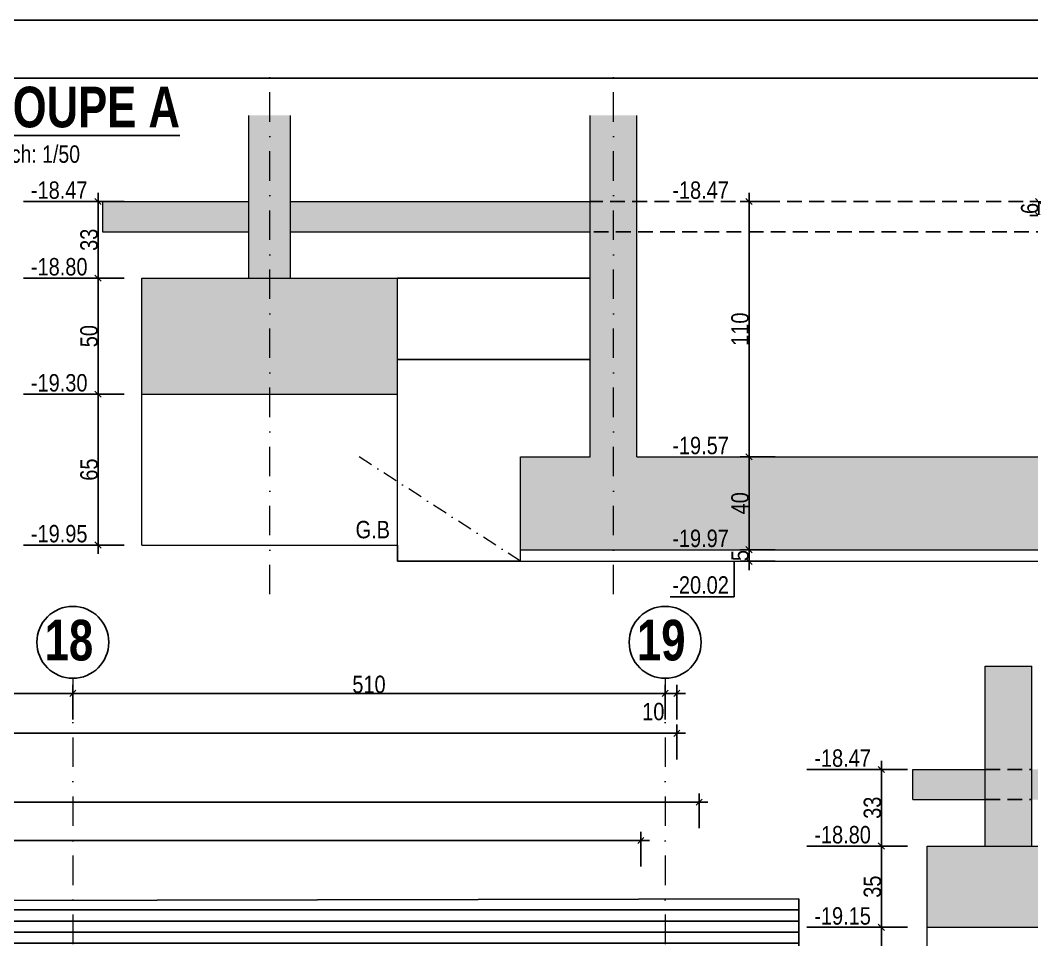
# Model space of a CAD drawing. Header units: centimetres. Extents: x -14085 to 643619, y -47998 to 35592.
# Drawn here: x 56738 to 57609, y 5491 to 6283 of the extents above; entities that cross this region are included whole.
import ezdxf
from ezdxf.enums import TextEntityAlignment as Align

# ---------------------------------------------------------------- set-up
doc = ezdxf.new("R2010")
doc.units = ezdxf.units.CM
doc.header["$PDMODE"] = 1
doc.header["$PDSIZE"] = -2
doc.linetypes.add('CACHEX2', pattern=[19.05, 12.7, -6.35])
doc.linetypes.add('TIRETPTX2', pattern=[50.8, 25.4, -12.7, 0, -12.7])
for name, color, linetype in [('01_cote_gen', 4, 'Continuous'), ('01_linteaux', 2, 'Continuous'), ('01_poch_BN', 9, 'Continuous'), ('01_poch_murs', 253, 'Continuous'), ('01_texte', 230, 'Continuous'), ('AA_COTES', 2, 'Continuous')]:
    doc.layers.add(name, color=color, linetype=linetype)
doc.layers.add('01_murs_coup', color=5, linetype='Continuous', lineweight=60)
doc.layers.add('01_tram_axes', color=2, linetype='TIRETPTX2', lineweight=9)
doc.styles.add('Arial Narrow', font='ARIALN.TTF')
doc.styles.add('impact', font='impact.ttf')
doc.styles.add('MATTE_TXT', font='arial.ttf')
doc.styles.add('STYLE2', font='ARIALN.TTF')
doc.dimstyles.new('JB25', dxfattribs={"dimscale": 0.1, "dimtxt": 150, "dimasz": 15, "dimexe": 0.1, "dimexo": 0.1, "dimgap": 0.09, "dimtad": 1, "dimdec": 1, "dimlfac": 0.5, "dimdsep": 46, "dimtxsty": 'STYLE2', "dimblk1": 'BOND_G', "dimblk2": 'BOND_D', "dimsah": 1, "dimcen": 1.5, "dimdle": 0.01, "dimse1": 1, "dimse2": 1, "dimclrd": 4, "dimclre": 2, "dimclrt": 6, "dimazin": 2, "dimtfac": 2.333333, "dimtdec": 1, "dimtix": 1, "dimtmove": 2, "dimatfit": 3, "dimldrblk": 'BOND_G', "dimfxl": 1, "dimtolj": 1, "dimtzin": 0, "dimarcsym": 0})
doc.dimstyles.new('JB50', dxfattribs={"dimscale": 0.1, "dimtxt": 150, "dimasz": 15, "dimexe": 0.1, "dimexo": 0.1, "dimgap": 0.09, "dimtad": 1, "dimdec": 1, "dimdsep": 46, "dimtxsty": 'STYLE2', "dimblk1": 'BOND_G', "dimblk2": 'BOND_D', "dimsah": 1, "dimcen": 1.5, "dimdle": 0.01, "dimse1": 1, "dimse2": 1, "dimclrd": 4, "dimclre": 2, "dimclrt": 6, "dimazin": 2, "dimtfac": 2.333333, "dimtdec": 1, "dimtix": 1, "dimtmove": 2, "dimatfit": 3, "dimldrblk": 'BOND_G', "dimfxl": 1, "dimtolj": 1, "dimtzin": 0, "dimarcsym": 0})

# ---------------------------------------------------------------- blocks, each defined once
blk = doc.blocks.new('BOND_G')
at = {"layer": 'AA_COTES', "color": 0}
for p, q in [((0, -5), (0, 15)), ((5, 0), (-5, 0)), ((1.77, 1.77), (-1.77, -1.77))]:
    blk.add_line(p, q, dxfattribs=at)
blk = doc.blocks.new('BOND_D')
at = {"layer": 'AA_COTES', "color": 0}
for p, q in [((5, 0), (-5, 0)), ((-1.77, -1.77), (1.77, 1.77)), ((0, 5), (0, -15))]:
    blk.add_line(p, q, dxfattribs=at)
blk = doc.blocks.new('*D1485')
at = {"layer": '01_cote_gen', "color": 4, "lineweight": -2, "transparency": 16777216}
blk.add_line((56184.27, 5703.03), (56781.33, 5703.03), dxfattribs=at)
at = {"layer": 'Defpoints', "color": 0, "lineweight": 0, "transparency": 16777216}
for p in [(56782.83, 5703.03), (56182.77, 5605.44), (56782.83, 5605.44)]:
    blk.add_point(p, dxfattribs=at)
at = {"layer": '01_cote_gen', "color": 4, "lineweight": -2, "transparency": 16777216, "xscale": 1.5, "yscale": 1.5, "zscale": 1.5, "rotation": 180}
blk.add_blockref('BOND_G', (56182.77, 5703.03), dxfattribs=at)
at = {"layer": '01_cote_gen', "color": 4, "lineweight": -2, "transparency": 16777216, "xscale": 1.5, "yscale": 1.5, "zscale": 1.5}
blk.add_blockref('BOND_D', (56782.83, 5703.03), dxfattribs=at)
at = {"layer": '01_cote_gen', "color": 6, "transparency": 16777216, "insert": (56482.8, 5710.7), "char_height": 15, "attachment_point": 5, "style": 'STYLE2'}
blk.add_mtext('\\A1;600.1', dxfattribs=at)
blk = doc.blocks.new('*D1486')
at = {"layer": '01_cote_gen', "color": 4, "lineweight": -2, "transparency": 16777216}
blk.add_line((56784.33, 5703.03), (57291.33, 5703.03), dxfattribs=at)
at = {"layer": 'Defpoints', "color": 0, "lineweight": 0, "transparency": 16777216}
for p in [(57292.83, 5703.03), (56782.83, 5593.55), (57292.83, 5593.55)]:
    blk.add_point(p, dxfattribs=at)
at = {"layer": '01_cote_gen', "color": 4, "lineweight": -2, "transparency": 16777216, "xscale": 1.5, "yscale": 1.5, "zscale": 1.5, "rotation": 180}
blk.add_blockref('BOND_G', (56782.83, 5703.03), dxfattribs=at)
at = {"layer": '01_cote_gen', "color": 4, "lineweight": -2, "transparency": 16777216, "xscale": 1.5, "yscale": 1.5, "zscale": 1.5}
blk.add_blockref('BOND_D', (57292.83, 5703.03), dxfattribs=at)
at = {"layer": '01_cote_gen', "color": 6, "transparency": 16777216, "insert": (57037.83, 5710.7), "char_height": 15, "attachment_point": 5, "style": 'STYLE2'}
blk.add_mtext('\\A1;510', dxfattribs=at)
blk = doc.blocks.new('*D1489')
at = {"layer": '01_cote_gen', "color": 4, "lineweight": -2, "transparency": 16777216}
blk.add_line((55156.36, 5668.62), (57301.33, 5668.62), dxfattribs=at)
at = {"layer": 'Defpoints', "color": 0, "lineweight": 0, "transparency": 16777216}
for p in [(57302.83, 5668.62), (55154.86, 5479.56), (57302.83, 5460.91)]:
    blk.add_point(p, dxfattribs=at)
at = {"layer": '01_cote_gen', "color": 4, "lineweight": -2, "transparency": 16777216, "xscale": 1.5, "yscale": 1.5, "zscale": 1.5, "rotation": 180}
blk.add_blockref('BOND_G', (55154.86, 5668.62), dxfattribs=at)
at = {"layer": '01_cote_gen', "color": 4, "lineweight": -2, "transparency": 16777216, "xscale": 1.5, "yscale": 1.5, "zscale": 1.5}
blk.add_blockref('BOND_D', (57302.83, 5668.62), dxfattribs=at)
at = {"layer": '01_cote_gen', "color": 6, "lineweight": 0, "transparency": 16777216, "insert": (56228.84, 5676.29), "char_height": 15, "attachment_point": 5, "style": 'STYLE2'}
blk.add_mtext('\\A1;2148', dxfattribs=at)
blk = doc.blocks.new('*D1473')
at = {"layer": '01_cote_gen', "color": 4, "lineweight": -2, "transparency": 16777216}
blk.add_line((57294.33, 5703.03), (57301.33, 5703.03), dxfattribs=at)
at = {"layer": 'Defpoints', "color": 0, "lineweight": 0, "transparency": 16777216}
for p in [(57302.83, 5703.03), (57292.83, 5680.53), (57302.83, 5676.12)]:
    blk.add_point(p, dxfattribs=at)
at = {"layer": '01_cote_gen', "color": 4, "lineweight": -2, "transparency": 16777216, "xscale": 1.5, "yscale": 1.5, "zscale": 1.5, "rotation": 180}
blk.add_blockref('BOND_G', (57292.83, 5703.03), dxfattribs=at)
at = {"layer": '01_cote_gen', "color": 4, "lineweight": -2, "transparency": 16777216, "xscale": 1.5, "yscale": 1.5, "zscale": 1.5}
blk.add_blockref('BOND_D', (57302.83, 5703.03), dxfattribs=at)
at = {"layer": '01_cote_gen', "color": 6, "lineweight": 0, "transparency": 16777216, "insert": (57282.63, 5687.27), "char_height": 15, "attachment_point": 5, "style": 'STYLE2'}
blk.add_mtext('\\A1;10', dxfattribs=at)
blk = doc.blocks.new('*D1521')
at = {"layer": '01_cote_gen', "color": 4, "lineweight": -2, "transparency": 16777216}
blk.add_line((55863.67, 5609.29), (57320.63, 5609.29), dxfattribs=at)
at = {"layer": 'Defpoints', "color": 0, "lineweight": 0, "transparency": 16777216}
for p in [(55862.17, 5617.68), (57322.13, 5609.29), (57322.13, 5440.66)]:
    blk.add_point(p, dxfattribs=at)
at = {"layer": '01_cote_gen', "color": 4, "lineweight": -2, "transparency": 16777216, "xscale": 1.5, "yscale": 1.5, "zscale": 1.5, "rotation": 180}
blk.add_blockref('BOND_G', (55862.17, 5609.29), dxfattribs=at)
at = {"layer": '01_cote_gen', "color": 4, "lineweight": -2, "transparency": 16777216, "xscale": 1.5, "yscale": 1.5, "zscale": 1.5}
blk.add_blockref('BOND_D', (57322.13, 5609.29), dxfattribs=at)
at = {"layer": '01_cote_gen', "color": 6, "transparency": 16777216, "insert": (56592.15, 5616.96), "char_height": 15, "attachment_point": 5, "style": 'STYLE2'}
blk.add_mtext('\\A1;1460', dxfattribs=at)
blk = doc.blocks.new('*D1522')
at = {"layer": '01_cote_gen', "color": 4, "lineweight": -2, "transparency": 16777216}
blk.add_line((55863.67, 5576.27), (57270.33, 5576.27), dxfattribs=at)
at = {"layer": 'Defpoints', "color": 0, "lineweight": 0, "transparency": 16777216}
for p in [(55862.17, 5586.79), (57271.83, 5576.27), (57271.83, 5440.65)]:
    blk.add_point(p, dxfattribs=at)
at = {"layer": '01_cote_gen', "color": 4, "lineweight": -2, "transparency": 16777216, "xscale": 1.5, "yscale": 1.5, "zscale": 1.5, "rotation": 180}
blk.add_blockref('BOND_G', (55862.17, 5576.27), dxfattribs=at)
at = {"layer": '01_cote_gen', "color": 4, "lineweight": -2, "transparency": 16777216, "xscale": 1.5, "yscale": 1.5, "zscale": 1.5}
blk.add_blockref('BOND_D', (57271.83, 5576.27), dxfattribs=at)
at = {"layer": '01_cote_gen', "color": 6, "transparency": 16777216, "insert": (56567, 5583.94), "char_height": 15, "attachment_point": 5, "style": 'STYLE2'}
blk.add_mtext('\\A1;1409.7', dxfattribs=at)
blk = doc.blocks.new('*D1800')
at = {"layer": '01_cote_gen', "color": 4, "lineweight": -2, "ltscale": 0.2, "transparency": 16777216}
blk.add_line((56804.51, 5832.34), (56804.51, 5959.3), dxfattribs=at)
at = {"layer": 'Defpoints', "color": 0, "lineweight": 0, "ltscale": 0.2, "transparency": 16777216}
for p in [(56804.51, 5960.8), (56827.01, 5960.8), (56827.01, 5830.84)]:
    blk.add_point(p, dxfattribs=at)
at = {"layer": '01_cote_gen', "color": 4, "lineweight": -2, "ltscale": 0.2, "transparency": 16777216, "xscale": 1.5, "yscale": 1.5, "zscale": 1.5}
for name, p, rotation in [('BOND_D', (56804.51, 5960.8), 90), ('BOND_G', (56804.51, 5830.84), 270)]:
    blk.add_blockref(name, p, dxfattribs=dict(at, rotation=rotation))
at = {"layer": '01_cote_gen', "color": 6, "lineweight": 0, "ltscale": 0.2, "transparency": 16777216, "insert": (56796.85, 5895.82), "char_height": 15, "attachment_point": 5, "rotation": 90, "style": 'STYLE2'}
blk.add_mtext('\\A1;65', dxfattribs=at)
blk = doc.blocks.new('*D1801')
at = {"layer": '01_cote_gen', "color": 4, "lineweight": -2, "ltscale": 0.2, "transparency": 16777216}
blk.add_line((56804.51, 5962.3), (56804.51, 6059.3), dxfattribs=at)
at = {"layer": 'Defpoints', "color": 0, "lineweight": 0, "ltscale": 0.2, "transparency": 16777216}
for p in [(56804.51, 6060.8), (56827.01, 6060.8), (56827.01, 5960.8)]:
    blk.add_point(p, dxfattribs=at)
at = {"layer": '01_cote_gen', "color": 4, "lineweight": -2, "ltscale": 0.2, "transparency": 16777216, "xscale": 1.5, "yscale": 1.5, "zscale": 1.5}
for name, p, rotation in [('BOND_D', (56804.51, 6060.8), 90), ('BOND_G', (56804.51, 5960.8), 270)]:
    blk.add_blockref(name, p, dxfattribs=dict(at, rotation=rotation))
at = {"layer": '01_cote_gen', "color": 6, "lineweight": 0, "ltscale": 0.2, "transparency": 16777216, "insert": (56796.85, 6010.8), "char_height": 15, "attachment_point": 5, "rotation": 90, "style": 'STYLE2'}
blk.add_mtext('\\A1;50', dxfattribs=at)
blk = doc.blocks.new('*D1802')
at = {"layer": '01_cote_gen', "color": 4, "lineweight": -2, "ltscale": 0.2, "transparency": 16777216}
blk.add_line((56804.51, 6062.3), (56804.51, 6125.3), dxfattribs=at)
at = {"layer": 'Defpoints', "color": 0, "lineweight": 0, "ltscale": 0.2, "transparency": 16777216}
for p in [(56804.51, 6126.8), (56857.88, 6126.8), (56827.01, 6060.8)]:
    blk.add_point(p, dxfattribs=at)
at = {"layer": '01_cote_gen', "color": 4, "lineweight": -2, "ltscale": 0.2, "transparency": 16777216, "xscale": 1.5, "yscale": 1.5, "zscale": 1.5}
for name, p, rotation in [('BOND_D', (56804.51, 6126.8), 90), ('BOND_G', (56804.51, 6060.8), 270)]:
    blk.add_blockref(name, p, dxfattribs=dict(at, rotation=rotation))
at = {"layer": '01_cote_gen', "color": 6, "lineweight": 0, "ltscale": 0.2, "transparency": 16777216, "insert": (56796.85, 6093.8), "char_height": 15, "attachment_point": 5, "rotation": 90, "style": 'STYLE2'}
blk.add_mtext('\\A1;33', dxfattribs=at)
blk = doc.blocks.new('*D1803')
at = {"layer": '01_cote_gen', "color": 4, "lineweight": -2, "ltscale": 0.2, "transparency": 16777216}
blk.add_line((57614.47, 6116.3), (57614.47, 6125.3), dxfattribs=at)
at = {"layer": 'Defpoints', "color": 0, "lineweight": 0, "ltscale": 0.2, "transparency": 16777216}
for p in [(57614.47, 6126.8), (57652.41, 6126.8), (57680.37, 6114.8)]:
    blk.add_point(p, dxfattribs=at)
at = {"layer": '01_cote_gen', "color": 4, "lineweight": -2, "ltscale": 0.2, "transparency": 16777216, "xscale": 1.5, "yscale": 1.5, "zscale": 1.5}
for name, p, rotation in [('BOND_D', (57614.47, 6126.8), 90), ('BOND_G', (57614.47, 6114.8), 270)]:
    blk.add_blockref(name, p, dxfattribs=dict(at, rotation=rotation))
at = {"layer": '01_cote_gen', "color": 6, "lineweight": 0, "ltscale": 0.2, "transparency": 16777216, "insert": (57606.8, 6120.8), "char_height": 15, "attachment_point": 5, "rotation": 90, "style": 'STYLE2'}
blk.add_mtext('\\A1;6', dxfattribs=at)
blk = doc.blocks.new('*D1805')
at = {"layer": '01_cote_gen', "color": 4, "lineweight": -2, "ltscale": 0.2, "transparency": 16777216}
blk.add_line((57365.04, 5818.3), (57365.04, 5825.3), dxfattribs=at)
at = {"layer": 'Defpoints', "color": 0, "lineweight": 0, "ltscale": 0.2, "transparency": 16777216}
for p in [(57365.04, 5826.8), (57407.62, 5826.8), (57407.62, 5816.8)]:
    blk.add_point(p, dxfattribs=at)
at = {"layer": '01_cote_gen', "color": 4, "lineweight": -2, "ltscale": 0.2, "transparency": 16777216, "xscale": 1.5, "yscale": 1.5, "zscale": 1.5}
for name, p, rotation in [('BOND_D', (57365.04, 5826.8), 90), ('BOND_G', (57365.04, 5816.8), 270)]:
    blk.add_blockref(name, p, dxfattribs=dict(at, rotation=rotation))
at = {"layer": '01_cote_gen', "color": 6, "lineweight": 0, "ltscale": 0.2, "transparency": 16777216, "insert": (57357.4, 5821.8), "char_height": 15, "attachment_point": 5, "rotation": 90, "style": 'STYLE2'}
blk.add_mtext('\\A1;5', dxfattribs=at)
blk = doc.blocks.new('*D1806')
at = {"layer": '01_cote_gen', "color": 4, "lineweight": -2, "ltscale": 0.2, "transparency": 16777216}
blk.add_line((57365.04, 5828.3), (57365.04, 5905.3), dxfattribs=at)
at = {"layer": 'Defpoints', "color": 0, "lineweight": 0, "ltscale": 0.2, "transparency": 16777216}
for p in [(57191.44, 5906.8), (57365.04, 5906.8), (57387.54, 5826.8)]:
    blk.add_point(p, dxfattribs=at)
at = {"layer": '01_cote_gen', "color": 4, "lineweight": -2, "ltscale": 0.2, "transparency": 16777216, "xscale": 1.5, "yscale": 1.5, "zscale": 1.5}
for name, p, rotation in [('BOND_D', (57365.04, 5906.8), 90), ('BOND_G', (57365.04, 5826.8), 270)]:
    blk.add_blockref(name, p, dxfattribs=dict(at, rotation=rotation))
at = {"layer": '01_cote_gen', "color": 6, "lineweight": 0, "ltscale": 0.2, "transparency": 16777216, "insert": (57357.37, 5866.8), "char_height": 15, "attachment_point": 5, "rotation": 90, "style": 'STYLE2'}
blk.add_mtext('\\A1;40', dxfattribs=at)
blk = doc.blocks.new('*D1807')
at = {"layer": '01_cote_gen', "color": 4, "lineweight": -2, "ltscale": 0.2, "transparency": 16777216}
blk.add_line((57365.04, 5908.3), (57365.04, 6125.3), dxfattribs=at)
at = {"layer": 'Defpoints', "color": 0, "lineweight": 0, "ltscale": 0.2, "transparency": 16777216}
for p in [(57365.04, 6126.8), (57453.37, 6126.8), (57453.37, 5906.8)]:
    blk.add_point(p, dxfattribs=at)
at = {"layer": '01_cote_gen', "color": 4, "lineweight": -2, "ltscale": 0.2, "transparency": 16777216, "xscale": 1.5, "yscale": 1.5, "zscale": 1.5}
for name, p, rotation in [('BOND_D', (57365.04, 6126.8), 90), ('BOND_G', (57365.04, 5906.8), 270)]:
    blk.add_blockref(name, p, dxfattribs=dict(at, rotation=rotation))
at = {"layer": '01_cote_gen', "color": 6, "lineweight": 0, "ltscale": 0.2, "transparency": 16777216, "insert": (57357.37, 6016.8), "char_height": 15, "attachment_point": 5, "rotation": 90, "style": 'STYLE2'}
blk.add_mtext('\\A1;110', dxfattribs=at)
blk = doc.blocks.new('*D1988')
at = {"layer": '01_cote_gen', "color": 4, "lineweight": -2, "ltscale": 0.2, "transparency": 16777216}
blk.add_line((57479.03, 5329), (57479.03, 5500), dxfattribs=at)
at = {"layer": 'Defpoints', "color": 0, "lineweight": 0, "ltscale": 0.2, "transparency": 16777216}
for p in [(57479.03, 5501.5), (57585.5, 5501.5), (57585.5, 5327.5)]:
    blk.add_point(p, dxfattribs=at)
at = {"layer": '01_cote_gen', "color": 4, "lineweight": -2, "ltscale": 0.2, "transparency": 16777216, "xscale": 1.5, "yscale": 1.5, "zscale": 1.5}
for name, p, rotation in [('BOND_D', (57479.03, 5501.5), 90), ('BOND_G', (57479.03, 5327.5), 270)]:
    blk.add_blockref(name, p, dxfattribs=dict(at, rotation=rotation))
at = {"layer": '01_cote_gen', "color": 6, "lineweight": 0, "ltscale": 0.2, "transparency": 16777216, "insert": (57471.36, 5414.5), "char_height": 15, "attachment_point": 5, "rotation": 90, "style": 'STYLE2'}
blk.add_mtext('\\A1;87', dxfattribs=at)
blk = doc.blocks.new('*D1989')
at = {"layer": '01_cote_gen', "color": 4, "lineweight": -2, "ltscale": 0.2, "transparency": 16777216}
blk.add_line((57479.03, 5503), (57479.03, 5570), dxfattribs=at)
at = {"layer": 'Defpoints', "color": 0, "lineweight": 0, "ltscale": 0.2, "transparency": 16777216}
for p in [(57479.03, 5571.5), (57585.5, 5571.5), (57585.5, 5501.5)]:
    blk.add_point(p, dxfattribs=at)
at = {"layer": '01_cote_gen', "color": 4, "lineweight": -2, "ltscale": 0.2, "transparency": 16777216, "xscale": 1.5, "yscale": 1.5, "zscale": 1.5}
for name, p, rotation in [('BOND_D', (57479.03, 5571.5), 90), ('BOND_G', (57479.03, 5501.5), 270)]:
    blk.add_blockref(name, p, dxfattribs=dict(at, rotation=rotation))
at = {"layer": '01_cote_gen', "color": 6, "lineweight": 0, "ltscale": 0.2, "transparency": 16777216, "insert": (57471.36, 5536.5), "char_height": 15, "attachment_point": 5, "rotation": 90, "style": 'STYLE2'}
blk.add_mtext('\\A1;35', dxfattribs=at)
blk = doc.blocks.new('*D1990')
at = {"layer": '01_cote_gen', "color": 4, "lineweight": -2, "ltscale": 0.2, "transparency": 16777216}
blk.add_line((57479.03, 5573), (57479.03, 5636), dxfattribs=at)
at = {"layer": 'Defpoints', "color": 0, "lineweight": 0, "ltscale": 0.2, "transparency": 16777216}
for p in [(57479.03, 5637.5), (57585.5, 5637.5), (57585.5, 5571.5)]:
    blk.add_point(p, dxfattribs=at)
at = {"layer": '01_cote_gen', "color": 4, "lineweight": -2, "ltscale": 0.2, "transparency": 16777216, "xscale": 1.5, "yscale": 1.5, "zscale": 1.5}
for name, p, rotation in [('BOND_D', (57479.03, 5637.5), 90), ('BOND_G', (57479.03, 5571.5), 270)]:
    blk.add_blockref(name, p, dxfattribs=dict(at, rotation=rotation))
at = {"layer": '01_cote_gen', "color": 6, "lineweight": 0, "ltscale": 0.2, "transparency": 16777216, "insert": (57471.36, 5604.5), "char_height": 15, "attachment_point": 5, "rotation": 90, "style": 'STYLE2'}
blk.add_mtext('\\A1;33', dxfattribs=at)

msp = doc.modelspace()

# ---------------------------------------------------------------- hatches: boundary and pattern name
at = {"layer": '01_poch_BN', "lineweight": 0, "ltscale": 0.2}
h = msp.add_hatch(color=256, dxfattribs=at)
h.dxf.hatch_style = 1
h.paths.add_polyline_path([(56934.37, 6126.8), (56808.32, 6126.8), (56808.32, 6100.8), (56934.37, 6100.8)])
h.paths.add_polyline_path([(56952.37, 6060.8), (56842.37, 6060.8), (56842.37, 5960.8), (56952.37, 5960.8)])
h.paths.add_polyline_path([(57062.37, 6060.8), (56952.37, 6060.8), (56952.37, 5960.8), (57062.37, 5960.8)])
h.paths.add_polyline_path([(57228.37, 6126.8), (56970.37, 6126.8), (56970.37, 6100.8), (57228.37, 6100.8)])
h.paths.add_polyline_path([(58062.42, 6200.98), (58022.42, 6200.98), (58022.42, 6060.8), (58062.42, 6060.8)])
h.paths.add_polyline_path([(58092.42, 6060.8), (57992.42, 6060.8), (57992.42, 6000.8), (58092.42, 6000.8)])
h.paths.add_polyline_path([(58454.37, 6060.8), (58402.37, 6060.8), (58402.37, 5990.8), (58454.37, 5990.8)])
h.paths.add_polyline_path([(58454.37, 6200.98), (58430.37, 6200.98), (58430.37, 6060.8), (58454.37, 6060.8)])
h.paths.add_polyline_path([(58470.37, 6200.98), (58454.37, 6200.98), (58454.37, 6060.8), (58470.37, 6060.8)])
h.paths.add_polyline_path([(58490.37, 6200.98), (58474.37, 6200.98), (58474.37, 6060.8), (58490.37, 6060.8)])
h.paths.add_polyline_path([(58514.37, 6200.98), (58490.37, 6200.98), (58490.37, 6060.8), (58514.37, 6060.8)])
h.paths.add_polyline_path([(58542.37, 6060.8), (58490.37, 6060.8), (58490.37, 5990.8), (58542.37, 5990.8)])
h.paths.add_polyline_path([(58490.37, 6060.8), (58474.37, 6060.8), (58454.37, 6060.8), (58454.37, 5990.8), (58490.37, 5990.8)])
h = msp.add_hatch(color=256, dxfattribs=at)
h.dxf.hatch_style = 1
h.paths.add_polyline_path([(56952.37, 6200.98), (56934.37, 6200.98), (56934.37, 6060.8), (56952.37, 6060.8)])
h.paths.add_polyline_path([(56970.37, 6200.98), (56952.37, 6200.98), (56952.37, 6060.8), (56970.37, 6060.8)])
h.paths.add_polyline_path([(57248.37, 6200.98), (57228.37, 6200.98), (57228.37, 5906.8), (57168.37, 5906.8), (57168.37, 5826.8), (57248.37, 5826.8)])
h.paths.add_polyline_path([(57268.37, 6200.98), (57248.37, 6200.98), (57248.37, 5826.8), (57738.37, 5826.8), (57738.37, 5906.8), (57720.37, 5906.8), (57720.37, 6100.8), (58022.42, 6100.8), (58022.42, 6126.8), (57696.37, 6126.8), (57696.37, 6114.8), (57680.37, 6114.8), (57680.37, 5906.8), (57268.37, 5906.8)])
h.paths.add_polyline_path([(58430.37, 6126.8), (58062.42, 6126.8), (58062.42, 6100.8), (58430.37, 6100.8)])
h.paths.add_polyline_path([(58646.62, 6126.8), (58514.37, 6126.8), (58514.37, 6100.8), (58646.62, 6100.8)])
h = msp.add_hatch(color=256, dxfattribs=at)
h.dxf.hatch_style = 1
h.paths.add_polyline_path([(57608.5, 5726.5), (57568.5, 5726.5), (57568.5, 5637.5), (57608.5, 5637.5)])
h.paths.add_polyline_path([(57608.5, 5637.5), (57568.5, 5637.5), (57568.5, 5611.5), (57608.5, 5611.5)])
h.paths.add_polyline_path([(57608.5, 5611.5), (57568.5, 5611.5), (57568.5, 5571.5), (57608.5, 5571.5)])
h.paths.add_polyline_path([(57686.5, 5637.5), (57608.5, 5637.5), (57608.5, 5611.5), (57686.5, 5611.5)])
h.paths.add_polyline_path([(57568.5, 5637.5), (57506, 5637.5), (57506, 5611.5), (57568.5, 5611.5)])
h.paths.add_polyline_path([(57658.5, 5571.5), (57518.5, 5571.5), (57518.5, 5501.5), (57658.5, 5501.5)])
h.paths.add_polyline_path([(58126.5, 5571.5), (58026.5, 5571.5), (58026.5, 5511.5), (58126.5, 5511.5)])
h.paths.add_polyline_path([(58096.5, 5611.5), (58056.5, 5611.5), (58056.5, 5571.5), (58096.5, 5571.5)])
h.paths.add_polyline_path([(58096.5, 5637.5), (58056.5, 5637.5), (58056.5, 5611.5), (58096.5, 5611.5)])
h.paths.add_polyline_path([(58096.5, 5726.5), (58056.5, 5726.5), (58056.5, 5637.5), (58096.5, 5637.5)])
h.paths.add_polyline_path([(58226.5, 5571.5), (58176.5, 5571.5), (58176.5, 5501.5), (58226.5, 5501.5)])
h.paths.add_polyline_path([(58316.5, 5571.5), (58226.5, 5571.5), (58226.5, 5501.5), (58316.5, 5501.5)])
h.paths.add_polyline_path([(58356.5, 5629.5), (58348.5, 5629.5), (58348.5, 5637.5), (58316.5, 5637.5), (58316.5, 5611.5), (58356.5, 5611.5)])
h.paths.add_polyline_path([(58316.5, 5637.5), (58276.5, 5637.5), (58276.5, 5611.5), (58316.5, 5611.5)])
h.paths.add_polyline_path([(58276.5, 5637.5), (58272.5, 5637.5), (58272.5, 5611.5), (58276.5, 5611.5)])
h.paths.add_polyline_path([(58272.5, 5637.5), (58267.5, 5637.5), (58267.5, 5611.5), (58272.5, 5611.5)])
h.paths.add_polyline_path([(58267.5, 5637.5), (58262.5, 5637.5), (58262.5, 5611.5), (58267.5, 5611.5)])
h.paths.add_polyline_path([(58262.5, 5637.5), (58096.5, 5637.5), (58096.5, 5611.5), (58262.5, 5611.5)])
h.paths.add_polyline_path([(58356.5, 5571.5), (58316.5, 5571.5), (58316.5, 5501.5), (58356.5, 5501.5)])
h.paths.add_polyline_path([(58356.5, 5597.5), (58316.5, 5597.5), (58316.5, 5571.5), (58356.5, 5571.5)])
h.paths.add_polyline_path([(58356.5, 5602.5), (58316.5, 5602.5), (58316.5, 5597.5), (58356.5, 5597.5)])
h.paths.add_polyline_path([(58356.5, 5607.5), (58316.5, 5607.5), (58316.5, 5602.5), (58356.5, 5602.5)])
h.paths.add_polyline_path([(58356.5, 5611.5), (58316.5, 5611.5), (58316.5, 5607.5), (58356.5, 5607.5)])
h.paths.add_polyline_path([(58366.5, 5437.5), (58356.5, 5437.5), (58356.5, 5501.5), (58316.5, 5501.5), (58316.5, 5397.5), (58366.5, 5397.5)])
h.paths.add_polyline_path([(58596.5, 5611.5), (58556.5, 5611.5), (58556.5, 5437.5), (58366.5, 5437.5), (58366.5, 5397.5), (58596.5, 5397.5)])
h.paths.add_polyline_path([(58596.5, 5637.5), (58564.5, 5637.5), (58564.5, 5629.5), (58556.5, 5629.5), (58556.5, 5611.5), (58596.5, 5611.5)])
at = {"layer": '01_poch_murs'}
h = msp.add_hatch(dxfattribs=at)
h.set_pattern_fill('ANSI31', color=256, scale=3, angle=135)
h.set_pattern_definition([(180, (36349.218, 4640.123), (-2e-15, -9.525), [])])
h.paths.add_polyline_path([(51542.27, 5523.88), (50963.27, 5521.38), (50963.27, 5479.65), (51336.32, 5482.29), (51542.27, 5482.71)])
h.paths.add_polyline_path([(51560.27, 5523.96), (51542.27, 5523.88), (51542.27, 5482.71), (51560.27, 5482.74)])
h.paths.add_polyline_path([(52139.27, 5525.1), (51912.32, 5525.48), (51560.27, 5523.96), (51560.27, 5482.74), (51844.32, 5483.32), (52139.27, 5483.32)])
h.paths.add_polyline_path([(52418.87, 5524.62), (52139.27, 5525.1), (52139.27, 5483.32), (52418.87, 5483.32)])
h.paths.add_polyline_path([(52964.87, 5523.7), (52418.87, 5524.62), (52418.87, 5483.32), (52679.49, 5483.32), (52964.87, 5482.38)])
h.paths.add_polyline_path([(53498.87, 5522.79), (52964.87, 5523.7), (52964.87, 5482.38), (53498.87, 5480.63)])
h.paths.add_polyline_path([(53778.87, 5522.32), (53498.87, 5522.79), (53498.87, 5480.63), (53517.22, 5480.56), (53778.87, 5480.76)])
h.paths.add_polyline_path([(54394.17, 5521.28), (53778.87, 5522.32), (53778.87, 5480.76), (54394.17, 5481.21)])
h.paths.add_polyline_path([(54541.87, 5521.03), (54394.17, 5521.28), (54394.17, 5481.21), (54541.87, 5481.32)])
h.paths.add_polyline_path([(55144.87, 5521.46), (54755.93, 5520.67), (54541.87, 5521.03), (54541.87, 5481.32), (54593.52, 5481.36), (55144.87, 5481.55)])
h.paths.add_polyline_path([(55758.87, 5522.72), (55162.87, 5521.5), (55162.87, 5481.56), (55758.87, 5481.77)])
h.paths.add_polyline_path([(55162.87, 5521.5), (55144.87, 5521.46), (55144.87, 5481.55), (55162.87, 5481.56)])
h.paths.add_polyline_path([(55808.87, 5522.82), (55758.87, 5522.72), (55758.87, 5481.77), (55808.87, 5481.79)])
h.paths.add_polyline_path([(56182.87, 5523.44), (56111.82, 5523.44), (55808.87, 5522.82), (55808.87, 5481.79), (56182.87, 5481.92)])
h.paths.add_polyline_path([(56782.83, 5523.11), (56530.32, 5523.44), (56182.87, 5523.44), (56182.87, 5481.92), (56539.41, 5482.05), (56782.83, 5480.89)])
h.paths.add_polyline_path([(57292.83, 5522.44), (56782.83, 5523.11), (56782.83, 5480.89), (57292.83, 5478.46)])
h.paths.add_polyline_path([(53207.13, 5491.92), (53370.89, 5491.92), (53370.89, 5515.18), (53207.13, 5515.18)], flags=24)
h.paths.add_polyline_path([(55918.34, 5491.92), (56082.1, 5491.92), (56082.1, 5515.18), (55918.34, 5515.18)], flags=24)
h.paths.add_polyline_path([(57408, 5477.91), (57408, 5522.29), (57292.83, 5522.44), (57292.83, 5478.46)])
h = msp.add_hatch(dxfattribs=at)
h.set_pattern_fill('ANSI31', color=256, scale=3, angle=135)
h.set_pattern_definition([(180, (36349.218, 4640.123), (-2e-15, -9.525), [])])
h.paths.add_polyline_path([(51542.27, 5523.88), (50963.27, 5521.38), (50963.27, 5479.65), (51336.32, 5482.29), (51542.27, 5482.71)])
h.paths.add_polyline_path([(51560.27, 5523.96), (51542.27, 5523.88), (51542.27, 5482.71), (51560.27, 5482.74)])
h.paths.add_polyline_path([(52139.27, 5525.1), (51912.32, 5525.48), (51560.27, 5523.96), (51560.27, 5482.74), (51844.32, 5483.32), (52139.27, 5483.32)])
h.paths.add_polyline_path([(52418.87, 5524.62), (52139.27, 5525.1), (52139.27, 5483.32), (52418.87, 5483.32)])
h.paths.add_polyline_path([(52964.87, 5523.7), (52418.87, 5524.62), (52418.87, 5483.32), (52679.49, 5483.32), (52964.87, 5482.38)])
h.paths.add_polyline_path([(53498.87, 5522.79), (52964.87, 5523.7), (52964.87, 5482.38), (53498.87, 5480.63)])
h.paths.add_polyline_path([(53778.87, 5522.32), (53498.87, 5522.79), (53498.87, 5480.63), (53517.22, 5480.56), (53778.87, 5480.76)])
h.paths.add_polyline_path([(54394.17, 5521.28), (53778.87, 5522.32), (53778.87, 5480.76), (54394.17, 5481.21)])
h.paths.add_polyline_path([(54541.87, 5521.03), (54394.17, 5521.28), (54394.17, 5481.21), (54541.87, 5481.32)])
h.paths.add_polyline_path([(55144.87, 5521.46), (54755.93, 5520.67), (54541.87, 5521.03), (54541.87, 5481.32), (54593.52, 5481.36), (55144.87, 5481.55)])
h.paths.add_polyline_path([(55758.87, 5522.72), (55162.87, 5521.5), (55162.87, 5481.56), (55758.87, 5481.77)])
h.paths.add_polyline_path([(55162.87, 5521.5), (55144.87, 5521.46), (55144.87, 5481.55), (55162.87, 5481.56)])
h.paths.add_polyline_path([(55808.87, 5522.82), (55758.87, 5522.72), (55758.87, 5481.77), (55808.87, 5481.79)])
h.paths.add_polyline_path([(56182.87, 5523.44), (56111.82, 5523.44), (55808.87, 5522.82), (55808.87, 5481.79), (56182.87, 5481.92)])
h.paths.add_polyline_path([(56782.83, 5523.11), (56530.32, 5523.44), (56182.87, 5523.44), (56182.87, 5481.92), (56539.41, 5482.05), (56782.83, 5480.89)])
h.paths.add_polyline_path([(57292.83, 5522.44), (56782.83, 5523.11), (56782.83, 5480.89), (57292.83, 5478.46)])
h.paths.add_polyline_path([(53207.13, 5491.92), (53370.89, 5491.92), (53370.89, 5515.18), (53207.13, 5515.18)], flags=24)
h.paths.add_polyline_path([(55918.34, 5491.92), (56082.1, 5491.92), (56082.1, 5515.18), (55918.34, 5515.18)], flags=24)
h.paths.add_polyline_path([(57408, 5477.91), (57408, 5522.29), (57292.83, 5522.44), (57292.83, 5478.46)])

# ---------------------------------------------------------------- linework, layer by layer
at = {"layer": '01_cote_gen'}
msp.add_line((58779.3, 6282.97), (51358.18, 6282.97), dxfattribs=at)
at = {"layer": '01_linteaux', "linetype": 'CACHEX2'}
for p, q in [((57696.37, 6126.8), (57228.37, 6126.8)), ((57720.37, 6100.8), (57228.37, 6100.8)), ((57568.5, 5637.5), (57608.5, 5637.5)), ((57568.5, 5611.5), (57608.5, 5611.5))]:
    msp.add_line(p, q, dxfattribs=at)
at = {"layer": '01_linteaux', "ltscale": 0.5}
for p, q in [((57062.37, 6060.8), (57228.37, 6060.8)), ((57062.37, 5990.8), (57228.37, 5990.8)), ((57062.37, 5830.84), (57062.37, 5816.8)), ((57168.37, 5816.8), (57062.37, 5816.8))]:
    msp.add_line(p, q, dxfattribs=at)
at = {"layer": '01_linteaux'}
for q in [(54755.93, 5520.67), (57408, 5477.91)]:
    msp.add_line((57408, 5526.09), q, dxfattribs=at)
at = {"layer": '01_murs_coup', "lineweight": 0}
for p, q in [((56934.37, 6060.8), (56934.37, 6200.98)), ((56970.37, 6060.8), (56970.37, 6200.98)), ((57228.37, 5906.8), (57228.37, 6200.98)), ((57268.37, 5906.8), (57268.37, 6200.98)), ((56808.32, 6126.8), (56934.37, 6126.8)), ((56970.37, 6126.8), (57228.37, 6126.8)), ((56808.32, 6100.8), (56934.37, 6100.8)), ((56970.37, 6100.8), (57228.37, 6100.8)), ((56842.37, 5830.84), (56842.37, 6060.8)), ((56842.37, 6060.8), (57062.37, 6060.8)), ((57062.37, 5830.84), (57062.37, 6060.8)), ((56842.37, 5960.8), (57062.37, 5960.8)), ((57168.37, 5906.8), (57228.37, 5906.8)), ((57168.37, 5816.8), (57168.37, 5906.8)), ((57268.37, 5906.8), (57680.37, 5906.8)), ((56842.37, 5830.84), (57062.37, 5830.84)), ((57168.37, 5826.8), (57738.37, 5826.8)), ((57168.37, 5816.8), (57738.37, 5816.8)), ((57568.5, 5571.5), (57568.5, 5726.5)), ((57608.5, 5571.5), (57608.5, 5726.5)), ((57506, 5637.5), (57568.5, 5637.5)), ((57506, 5611.5), (57568.5, 5611.5)), ((57518.5, 5327.5), (57518.5, 5571.5)), ((57518.5, 5571.5), (57658.5, 5571.5)), ((57518.5, 5501.5), (57658.5, 5501.5))]:
    msp.add_line(p, q, dxfattribs=at)
at = {"layer": '01_poch_BN', "lineweight": 0, "ltscale": 0.2}
for p, q in [((56808.32, 6126.8), (56808.32, 6100.8)), ((57568.5, 5726.5), (57608.5, 5726.5)), ((57506, 5611.5), (57506, 5637.5))]:
    msp.add_line(p, q, dxfattribs=at)
at = {"layer": '01_texte'}
for p, q in [((58729.3, 6232.97), (51408.18, 6232.97)), ((56740.33, 6126.8), (56797.01, 6126.8)), ((56740.33, 6060.8), (56797.01, 6060.8)), ((56740.33, 5960.8), (56797.01, 5960.8)), ((56740.33, 5830.84), (56797.01, 5830.84)), ((57352.15, 5816.8), (57352.15, 5786.11)), ((57352.15, 5786.11), (57297.23, 5786.11)), ((57414.84, 5637.5), (57471.53, 5637.5)), ((57414.84, 5571.5), (57471.53, 5571.5)), ((57414.84, 5501.5), (57471.53, 5501.5))]:
    msp.add_line(p, q, dxfattribs=at)
for centre in [(56782.83, 5747.02), (57292.83, 5747.02)]:
    msp.add_circle(centre, 30.98, dxfattribs=at)
at = {"layer": '01_tram_axes'}
for p, q in [((56952.37, 5788.37), (56952.37, 6238.11)), ((57248.37, 5788.37), (57248.37, 6238.11)), ((56782.83, 5716.04), (56782.83, 2230.67)), ((57292.83, 5716.04), (57292.83, 2230.67))]:
    msp.add_line(p, q, dxfattribs=at)
at = {"layer": '01_tram_axes', "ltscale": 0.5}
msp.add_line((57168.37, 5816.8), (57024.19, 5910.16), dxfattribs=at)

# ---------------------------------------------------------------- texts
at = {"layer": '01_texte', "style": 'impact'}
msp.add_text('%%UCOUPE A', height=35, dxfattribs=at).set_placement((56789.5, 6180.2), align=Align.BOTTOM_CENTER)
at = {"layer": '01_texte', "style": 'MATTE_TXT', "width": 0.8}
msp.add_text('Ech: 1/50', height=15, dxfattribs=at).set_placement((56753.63, 6155.64), align=Align.BOTTOM_CENTER)
at = {"layer": '01_texte', "style": 'Arial Narrow'}
for s, p in [('-18.47', (56746.73, 6129.1)), ('-18.47', (57298.97, 6129.1)), ('-18.80', (56746.73, 6063.1)), ('-19.30', (56746.73, 5963.1)), ('-19.57', (57298.97, 5909.1)), ('-19.95', (56746.73, 5833.13)), ('G.B', (57026.28, 5836.63)), ('-19.97', (57298.97, 5829.1)), ('-20.02', (57298.97, 5788.94)), ('-18.47', (57421.25, 5639.8)), ('-18.80', (57421.25, 5573.8)), ('-19.15', (57421.25, 5503.8))]:
    msp.add_text(s, height=15, dxfattribs=at).set_placement(p)
at = {"layer": '01_texte', "style": 'impact'}
for s, p in [('18', (56779.49, 5748.9)), ('19', (57289.49, 5748.9))]:
    msp.add_text(s, height=35, dxfattribs=at).set_placement(p, align=Align.MIDDLE_CENTER)

# ---------------------------------------------------------------- dimensions: what is measured, and where the dimension line sits
at = {"layer": '01_cote_gen', "lineweight": 0, "ltscale": 0.2}
for base, p1, p2, picture, middle in [((56804.51, 6126.8), (56827.01, 6060.8), (56857.88, 6126.8), '*D1802', (56796.85, 6093.8)), ((57365.04, 6126.8), (57453.37, 5906.8), (57453.37, 6126.8), '*D1807', (57357.37, 6016.8)), ((57614.47, 6126.8), (57680.37, 6114.8), (57652.41, 6126.8), '*D1803', (57606.8, 6120.8)), ((56804.51, 6060.8), (56827.01, 5960.8), (56827.01, 6060.8), '*D1801', (56796.85, 6010.8)), ((56804.51, 5960.8), (56827.01, 5830.84), (56827.01, 5960.8), '*D1800', (56796.85, 5895.82)), ((57365.04, 5906.8), (57387.54, 5826.8), (57191.44, 5906.8), '*D1806', (57357.37, 5866.8)), ((57365.04, 5826.8), (57407.62, 5816.8), (57407.62, 5826.8), '*D1805', (57357.4, 5821.8)), ((57479.03, 5637.5), (57585.5, 5571.5), (57585.5, 5637.5), '*D1990', (57471.36, 5604.5)), ((57479.03, 5571.5), (57585.5, 5501.5), (57585.5, 5571.5), '*D1989', (57471.36, 5536.5)), ((57479.03, 5501.5), (57585.5, 5327.5), (57585.5, 5501.5), '*D1988', (57471.36, 5414.5))]:
    dim = msp.add_linear_dim(base=base, p1=p1, p2=p2, angle=90, dimstyle='JB25', dxfattribs=at)
    dim.commit()
    dim.dimension.update_dxf_attribs({"geometry": picture, "text_midpoint": middle})
at = {"layer": '01_cote_gen'}
for base, p1, p2, picture, middle in [((56782.83, 5703.03), (56182.77, 5605.44), (56782.83, 5605.44), '*D1485', (56482.8, 5710.7)), ((57292.83, 5703.03), (56782.83, 5593.55), (57292.83, 5593.55), '*D1486', (57037.83, 5710.7)), ((57322.13, 5609.29), (55862.17, 5617.68), (57322.13, 5440.66), '*D1521', (56592.15, 5616.96)), ((57271.83, 5576.27), (55862.17, 5586.79), (57271.83, 5440.65), '*D1522', (56567, 5583.94))]:
    dim = msp.add_linear_dim(base=base, p1=p1, p2=p2, dimstyle='JB50', dxfattribs=at)
    dim.commit()
    dim.dimension.update_dxf_attribs({"geometry": picture, "text_midpoint": middle})
at = {"layer": '01_cote_gen', "lineweight": 0}
dim = msp.add_linear_dim(base=(57302.83, 5703.03), p1=(57292.83, 5680.53), p2=(57302.83, 5676.12), dimstyle='JB50', dxfattribs=at)
dim.commit()
dim.dimension.update_dxf_attribs({"geometry": '*D1473', "text_midpoint": (57282.63, 5687.27), "dimtype": 160})
dim = msp.add_linear_dim(base=(57302.83, 5668.62), p1=(55154.86, 5479.56), p2=(57302.83, 5460.91), dimstyle='JB50', dxfattribs=at)
dim.commit()
dim.dimension.update_dxf_attribs({"geometry": '*D1489', "text_midpoint": (56228.84, 5676.29)})

doc.saveas('drawing.dxf')
